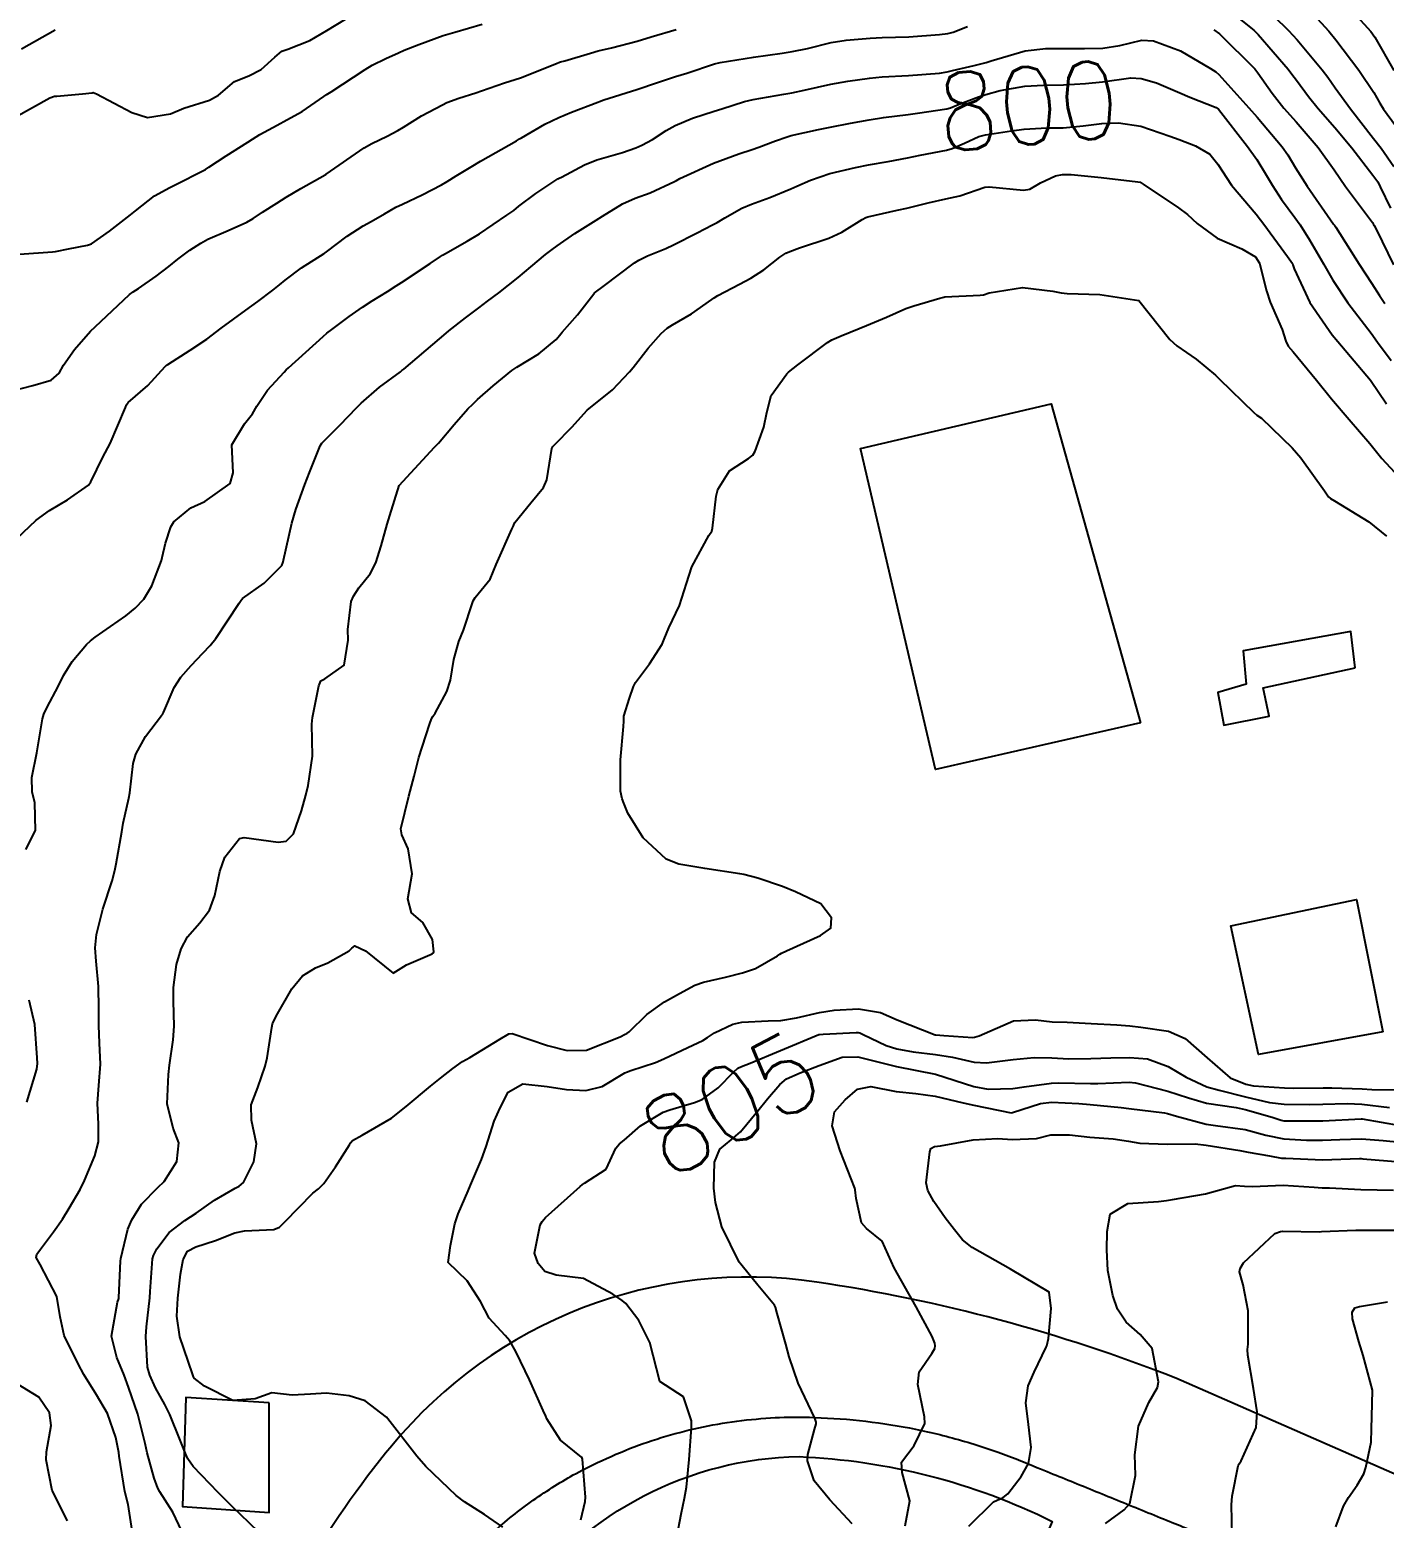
# Model space of a CAD drawing. Header units: metres. Extents: x 307586 to 320046, y 7427249 to 7434250.
# Drawn here: x 319227.2 to 319297, y 7429415.7 to 7429492.4 of the extents above; entities that cross this region are included whole.
import ezdxf
from ezdxf.enums import TextEntityAlignment as Align

# ---------------------------------------------------------------- set-up
doc = ezdxf.new("R2010")
doc.units = ezdxf.units.M
doc.header["$MEASUREMENT"] = 0
for name, color, linetype in [('Cotas', 45, 'Continuous'), ('Curvas de Nivel 1m', 11, 'Continuous'), ('Curvas de Nivel 5m', 15, 'Continuous'), ('Edificações', 30, 'Continuous'), ('Vias Primárias', 230, 'Continuous')]:
    doc.layers.add(name, color=color, linetype=linetype)
doc.styles.add('Style-STANDARD', font='STANDARD.shx')

msp = doc.modelspace()

# ---------------------------------------------------------------- linework, layer by layer
at = {"layer": 'Curvas de Nivel 1m', "flags": 128}
for points, elevation in [([(319294.552, 7429494.304), (319296.322, 7429492.352), (319296.529, 7429492.059), (319297.509, 7429490.335)], 794), ([(319288.547, 7429493.818), (319290.299, 7429492.422), (319290.53, 7429492.196), (319292.06, 7429490.404), (319292.254, 7429490.156), (319292.497, 7429489.834), (319293.113, 7429489.008), (319293.61, 7429488.379), (319294.468, 7429487.398), (319295.343, 7429486.361), (319296.439, 7429484.946), (319296.683, 7429484.594), (319296.813, 7429484.344), (319297.336, 7429483.251)], 797), ([(319290.548, 7429493.89), (319292.078, 7429492.405), (319292.526, 7429491.915), (319293.818, 7429490.38), (319294.117, 7429489.991), (319294.494, 7429489.452), (319295.286, 7429488.362), (319296.46, 7429486.844), (319296.861, 7429486.344), (319297.507, 7429485.397)], 796), ([(319226.2, 7429465.895), (319227.54, 7429467.17), (319228.218, 7429467.663), (319229.152, 7429468.222), (319230.231, 7429468.976), (319230.344, 7429469.138), (319230.976, 7429470.405), (319231.342, 7429471.124), (319232.136, 7429472.967), (319232.196, 7429473.111), (319232.226, 7429473.168), (319232.285, 7429473.231), (319233.284, 7429474.114), (319234.191, 7429475.091), (319234.256, 7429475.148), (319234.314, 7429475.185), (319235.477, 7429475.923), (319236.327, 7429476.495), (319237.078, 7429477.059), (319238.342, 7429477.996), (319238.952, 7429478.429), (319239.741, 7429479.026), (319240.08, 7429479.3), (319240.361, 7429479.53), (319241.205, 7429480.173), (319242.382, 7429480.913), (319242.427, 7429480.945), (319242.492, 7429480.989), (319243.565, 7429481.805), (319244.397, 7429482.329), (319244.8, 7429482.565), (319245.49, 7429482.959), (319246.073, 7429483.289), (319246.411, 7429483.457), (319247.424, 7429483.929), (319248.426, 7429484.454), (319248.719, 7429484.626), (319249.183, 7429484.912), (319249.962, 7429485.381), (319250.441, 7429485.661), (319252.288, 7429486.718), (319252.452, 7429486.815), (319252.553, 7429486.878), (319253.755, 7429487.569), (319254.469, 7429487.925), (319255.123, 7429488.194), (319256.481, 7429488.71), (319256.57, 7429488.74), (319256.801, 7429488.825), (319258.489, 7429489.366), (319259.553, 7429489.729), (319260.495, 7429490.032), (319261.065, 7429490.207), (319262.502, 7429490.686), (319262.789, 7429490.756), (319264.506, 7429491.032), (319265.985, 7429491.238), (319266.509, 7429491.313), (319267.288, 7429491.476), (319268.514, 7429491.775), (319269.285, 7429491.902), (319270.516, 7429492.011), (319271.136, 7429492.035), (319272.517, 7429492.082), (319274.093, 7429492.191), (319274.519, 7429492.245), (319274.808, 7429492.319), (319275.543, 7429492.6)], 798), ([(319226.293, 7429473.831), (319227.366, 7429474.105), (319228.301, 7429474.373), (319228.712, 7429474.75), (319228.951, 7429475.154), (319229.502, 7429475.968), (319230.33, 7429476.898), (319230.576, 7429477.136), (319232.35, 7429478.788), (319232.53, 7429478.929), (319232.808, 7429479.105), (319233.715, 7429479.744), (319234.37, 7429480.247), (319234.84, 7429480.621), (319235.454, 7429481.079), (319236.015, 7429481.445), (319236.389, 7429481.642), (319237.434, 7429482.095), (319238.398, 7429482.519), (319238.726, 7429482.71), (319239.206, 7429483.032), (319239.935, 7429483.5), (319240.415, 7429483.806), (319241.169, 7429484.262), (319242.432, 7429484.966), (319242.456, 7429484.976), (319242.487, 7429484.999), (319244.447, 7429486.347), (319244.838, 7429486.577), (319245.622, 7429486.958), (319246.17, 7429487.24), (319246.46, 7429487.426), (319247.401, 7429488.004), (319248.478, 7429488.577), (319248.71, 7429488.687), (319249.318, 7429488.912), (319250.199, 7429489.19), (319250.487, 7429489.29), (319251.682, 7429489.697), (319252.494, 7429489.97), (319254.35, 7429490.701), (319254.502, 7429490.764), (319254.564, 7429490.787), (319254.792, 7429490.847), (319256.102, 7429491.239), (319256.508, 7429491.351), (319257.191, 7429491.501), (319258.513, 7429491.856), (319259.227, 7429492.082), (319260.52, 7429492.448)], 797), ([(319226.682, 7429480.882), (319228.38, 7429480.998), (319228.524, 7429481.016), (319229.209, 7429481.152), (319230.187, 7429481.339), (319230.386, 7429481.414), (319231.316, 7429482.055), (319232.401, 7429482.91), (319232.653, 7429483.116), (319233.642, 7429483.874), (319234.421, 7429484.319), (319234.941, 7429484.569), (319235.95, 7429485.075), (319236.26, 7429485.246), (319236.436, 7429485.352), (319237.333, 7429485.948), (319238.449, 7429486.652), (319238.685, 7429486.803), (319239.06, 7429487.034), (319239.956, 7429487.527), (319240.461, 7429487.795), (319241.246, 7429488.232), (319242.368, 7429489.001), (319242.437, 7429489.047), (319242.484, 7429489.083), (319242.733, 7429489.244), (319244.497, 7429490.398), (319244.852, 7429490.614), (319245.553, 7429490.959), (319246.204, 7429491.255), (319246.507, 7429491.389), (319247.26, 7429491.688), (319248.515, 7429492.138), (319249.109, 7429492.322), (319250.521, 7429492.722)], 796), ([(319226.774, 7429491.455), (319228.516, 7429492.443)], 794), ([(319288.243, 7429492.444), (319288.53, 7429492.236), (319290.345, 7429490.422), (319290.501, 7429490.228), (319291.25, 7429489.172), (319291.847, 7429488.4), (319292.472, 7429487.695), (319293.62, 7429486.378), (319294.441, 7429485.222), (319295.023, 7429484.364), (319296.415, 7429482.51), (319296.474, 7429482.41), (319296.508, 7429482.349), (319296.62, 7429482.136), (319297.489, 7429480.333)], 798), ([(319226.996, 7429450.188), (319227.494, 7429451.168), (319227.466, 7429452.597), (319227.333, 7429453.171), (319227.314, 7429453.911), (319227.564, 7429455.168), (319227.862, 7429456.934), (319227.925, 7429457.163), (319228.097, 7429457.529), (319228.67, 7429458.592), (319228.944, 7429459.152), (319229.387, 7429459.884), (319230.137, 7429460.758), (319230.332, 7429460.945), (319230.57, 7429461.134), (319232.154, 7429462.233), (319232.636, 7429462.628), (319233.079, 7429463.101), (319233.496, 7429463.774), (319233.997, 7429465.092), (319234.036, 7429465.25), (319234.202, 7429465.985), (319234.474, 7429466.823), (319234.626, 7429467.086), (319235.499, 7429467.799), (319236.223, 7429468.12), (319237.533, 7429469.051), (319237.681, 7429469.609), (319237.623, 7429471.05), (319238.274, 7429472.132), (319238.677, 7429472.638), (319238.915, 7429473.034), (319239.459, 7429473.864), (319240.31, 7429474.797), (319240.424, 7429474.906), (319240.535, 7429475.017), (319242.329, 7429476.633), (319242.523, 7429476.796), (319242.769, 7429476.986), (319243.66, 7429477.656), (319244.35, 7429478.141), (319244.856, 7429478.465), (319245.648, 7429478.957), (319246.084, 7429479.234), (319246.368, 7429479.418), (319247.846, 7429480.396), (319248.381, 7429480.757), (319248.477, 7429480.824), (319248.636, 7429480.917), (319249.751, 7429481.544), (319250.393, 7429481.928), (319251.802, 7429482.879), (319252.147, 7429483.133), (319252.41, 7429483.341), (319253.281, 7429484.001), (319254.431, 7429484.752), (319254.495, 7429484.786), (319254.604, 7429484.848), (319255.799, 7429485.476), (319256.442, 7429485.734), (319257.754, 7429486.119), (319258.448, 7429486.354), (319258.759, 7429486.488), (319259.299, 7429486.792), (319260.004, 7429487.24), (319260.464, 7429487.499), (319261.36, 7429487.881), (319262.475, 7429488.238), (319262.871, 7429488.36), (319264.047, 7429488.737), (319264.484, 7429488.843), (319266.079, 7429489.122), (319266.488, 7429489.196), (319267.12, 7429489.332), (319268.492, 7429489.628), (319269.376, 7429489.789), (319270.496, 7429489.95), (319271.141, 7429490.009), (319272.497, 7429490.086), (319274.092, 7429490.209), (319274.5, 7429490.274), (319274.771, 7429490.336), (319275.875, 7429490.596), (319276.372, 7429490.724), (319276.505, 7429490.761), (319276.756, 7429490.837), (319278.511, 7429491.346), (319279.581, 7429491.481), (319280.512, 7429491.477), (319281.575, 7429491.467), (319282.517, 7429491.485), (319283.392, 7429491.634), (319284.524, 7429491.904), (319285.131, 7429491.877), (319286.516, 7429491.358), (319288.069, 7429490.447), (319288.339, 7429490.28), (319288.5, 7429490.14), (319290.048, 7429488.424), (319290.476, 7429487.927), (319291.766, 7429486.4), (319292.052, 7429485.999), (319292.442, 7429485.321), (319293.04, 7429484.384), (319294.413, 7429482.424), (319294.451, 7429482.37), (319294.519, 7429482.262), (319295.724, 7429480.357), (319296.373, 7429479.364), (319296.773, 7429478.75), (319297.049, 7429478.34)], 799), ([(319235.042, 7429415.068), (319234.573, 7429416.046), (319233.916, 7429417.085), (319233.808, 7429417.281), (319233.62, 7429417.784), (319233.263, 7429419.094), (319233.155, 7429419.58), (319232.775, 7429421.099), (319232.297, 7429422.483), (319232.065, 7429423.106), (319231.696, 7429424.006), (319231.419, 7429425.114), (319231.73, 7429426.861), (319231.787, 7429427.055), (319231.796, 7429427.109), (319231.876, 7429428.984), (319231.891, 7429429.109), (319232.262, 7429430.619), (319232.457, 7429431.103), (319232.969, 7429431.92), (319233.8, 7429432.768), (319234.134, 7429433.085), (319234.785, 7429434.109), (319234.882, 7429435.074), (319234.59, 7429435.832), (319234.28, 7429437.086), (319234.349, 7429438.604), (319234.413, 7429439.085), (319234.593, 7429440.383), (319234.646, 7429441.083), (319234.616, 7429442.383), (319234.617, 7429443.083), (319234.763, 7429444.259), (319235.002, 7429445.08), (319235.338, 7429445.698), (319235.966, 7429446.411), (319236.462, 7429447.063), (319236.751, 7429447.829), (319237.008, 7429449.055), (319237.261, 7429449.795), (319238.019, 7429450.755), (319238.253, 7429450.804), (319240.016, 7429450.568), (319240.415, 7429450.616), (319240.798, 7429451.008), (319241.216, 7429452.183), (319241.429, 7429452.999), (319241.549, 7429453.499), (319241.77, 7429454.995), (319241.746, 7429456.651), (319241.779, 7429456.995), (319242.109, 7429458.633), (319242.216, 7429458.885), (319242.409, 7429458.987), (319243.41, 7429459.69), (319243.616, 7429460.975), (319243.598, 7429461.526), (319243.773, 7429462.974), (319243.885, 7429463.255), (319244.173, 7429463.671), (319244.743, 7429464.406), (319245.042, 7429464.962), (319245.321, 7429465.84), (319245.62, 7429466.956), (319245.761, 7429467.411), (319246.243, 7429468.95), (319248.067, 7429470.923), (319248.265, 7429471.142), (319249.087, 7429472.099), (319249.788, 7429472.905), (319250.037, 7429473.152), (319250.29, 7429473.382), (319251.096, 7429474.093), (319252.057, 7429474.874), (319252.315, 7429475.045), (319253.448, 7429475.732), (319254.329, 7429476.478), (319254.501, 7429476.679), (319254.641, 7429476.847), (319255.437, 7429477.749), (319256.279, 7429478.831), (319256.318, 7429478.875), (319256.364, 7429478.913), (319256.758, 7429479.216), (319258.379, 7429480.428), (319258.605, 7429480.573), (319259.053, 7429480.793), (319259.996, 7429481.175), (319260.389, 7429481.348), (319261.601, 7429481.968), (319262.399, 7429482.389), (319262.635, 7429482.513), (319263.028, 7429482.744), (319263.903, 7429483.242), (319264.414, 7429483.45), (319265.344, 7429483.795), (319266.426, 7429484.246), (319266.748, 7429484.385), (319267.447, 7429484.695), (319268.436, 7429485.038), (319269.758, 7429485.349), (319270.441, 7429485.48), (319271.456, 7429485.658), (319272.445, 7429485.846), (319273.093, 7429485.977), (319274.449, 7429486.226), (319274.745, 7429486.312), (319275.379, 7429486.601), (319276.119, 7429486.933), (319276.46, 7429487.032), (319277.801, 7429487.232), (319278.464, 7429487.325), (319279.624, 7429487.39), (319280.466, 7429487.391), (319281.506, 7429487.486), (319282.469, 7429487.608), (319283.33, 7429487.641), (319284.468, 7429487.474), (319285.976, 7429486.959), (319286.458, 7429486.779), (319287.298, 7429486.457), (319288.036, 7429486.034), (319288.444, 7429485.519), (319289.149, 7429484.433), (319290.418, 7429482.934), (319290.644, 7429482.645), (319290.808, 7429482.414), (319292.027, 7429480.757), (319292.283, 7429480.391), (319292.317, 7429480.326), (319292.38, 7429480.121), (319293.193, 7429478.382), (319294.338, 7429476.722), (319294.633, 7429476.367), (319296.313, 7429474.373), (319297.13, 7429473.166)], 801), ([(319238.99, 7429415.026), (319237.606, 7429416.359), (319236.916, 7429417.047), (319235.626, 7429418.39), (319235.353, 7429418.787), (319235.225, 7429419.066), (319234.957, 7429419.756), (319234.416, 7429421.079), (319234.172, 7429421.586), (319233.677, 7429422.449), (319233.385, 7429423.093), (319233.273, 7429423.51), (319233.184, 7429425.095), (319233.223, 7429425.59), (319233.392, 7429427.093), (319233.412, 7429427.417), (319233.535, 7429429.092), (319233.582, 7429429.265), (319233.761, 7429429.605), (319234.395, 7429430.46), (319235.189, 7429431.069), (319235.787, 7429431.45), (319236.727, 7429432.117), (319237.8, 7429432.745), (319237.996, 7429432.843), (319238.221, 7429433.036), (319238.759, 7429434.09), (319238.883, 7429435.029), (319238.634, 7429436.243), (319238.61, 7429437.032), (319238.957, 7429437.934), (319239.335, 7429439.025), (319239.442, 7429439.462), (319239.683, 7429441.022), (319239.723, 7429441.203), (319239.909, 7429441.602), (319240.71, 7429443.008), (319241.26, 7429443.673), (319241.939, 7429444.089), (319242.576, 7429444.351), (319243.665, 7429444.973), (319243.811, 7429445.114), (319243.955, 7429445.221), (319244.517, 7429444.964), (319245.936, 7429443.818), (319246.625, 7429444.257), (319247.951, 7429444.823), (319248.011, 7429444.861), (319248.032, 7429444.919), (319247.959, 7429445.547), (319247.469, 7429446.428), (319246.876, 7429446.936), (319246.693, 7429447.652), (319246.913, 7429448.936), (319246.717, 7429450.235), (319246.377, 7429450.945), (319246.336, 7429451.256), (319246.74, 7429452.94), (319247.02, 7429453.974), (319247.259, 7429454.932), (319247.801, 7429456.635), (319247.907, 7429456.923), (319247.973, 7429457.043), (319248.098, 7429457.226), (319248.698, 7429458.33), (319248.893, 7429458.912), (319249.061, 7429459.983), (319249.322, 7429460.908), (319249.553, 7429461.502), (319250.024, 7429462.901), (319250.063, 7429463.002), (319250.167, 7429463.179), (319250.938, 7429464.132), (319251.24, 7429464.884), (319252.046, 7429466.708), (319252.134, 7429466.871), (319252.157, 7429466.927), (319252.215, 7429467.037), (319253.032, 7429468.061), (319253.68, 7429468.856), (319253.852, 7429469.249), (319254.112, 7429470.852), (319254.161, 7429470.954), (319254.265, 7429471.063), (319255.153, 7429471.962), (319255.94, 7429472.833), (319256.123, 7429472.994), (319256.287, 7429473.115), (319257.237, 7429473.878), (319258.126, 7429474.803), (319258.315, 7429475.036), (319259.087, 7429476.03), (319259.753, 7429476.786), (319260.064, 7429477.056), (319260.34, 7429477.234), (319261.319, 7429477.795), (319262.36, 7429478.543), (319262.478, 7429478.632), (319262.667, 7429478.747), (319263.78, 7429479.325), (319264.372, 7429479.633), (319265.04, 7429480.06), (319265.874, 7429480.715), (319266.176, 7429480.921), (319266.386, 7429481.02), (319266.884, 7429481.199), (319268.393, 7429481.699), (319269.061, 7429482.009), (319270.105, 7429482.663), (319270.299, 7429482.766), (319270.405, 7429482.799), (319271.908, 7429483.14), (319272.412, 7429483.249), (319273.517, 7429483.519), (319274.42, 7429483.721), (319275.143, 7429483.882), (319276.429, 7429484.32), (319276.664, 7429484.352), (319278.427, 7429484.168), (319278.754, 7429484.23), (319279.301, 7429484.551), (319280.071, 7429484.909), (319280.437, 7429484.98), (319280.888, 7429484.984), (319282.436, 7429484.818), (319284.321, 7429484.604), (319284.434, 7429484.578), (319284.599, 7429484.488), (319286.421, 7429483.265), (319286.872, 7429482.917), (319287.379, 7429482.456), (319288.402, 7429481.693), (319289.672, 7429481.149), (319290.388, 7429480.729), (319290.597, 7429480.417), (319290.946, 7429478.989), (319291.136, 7429478.408), (319291.752, 7429476.988), (319291.95, 7429476.396), (319292.075, 7429476.139), (319292.327, 7429475.846), (319293.527, 7429474.378), (319294.303, 7429473.418), (319295.204, 7429472.361), (319296.274, 7429471.114), (319296.901, 7429470.34), (319297.557, 7429469.632)], 802), ([(319251.597, 7429415.27), (319250.641, 7429415.922), (319249.61, 7429416.579), (319249.186, 7429416.904), (319247.628, 7429418.387), (319247.151, 7429418.925), (319245.662, 7429420.855), (319245.584, 7429420.941), (319244.488, 7429421.775), (319243.674, 7429422.032), (319242.492, 7429422.165), (319241.674, 7429422.116), (319240.738, 7429422.068), (319239.675, 7429422.187), (319238.819, 7429421.881), (319237.67, 7429421.789), (319236.205, 7429422.528), (319235.682, 7429422.946), (319235.637, 7429423.016), (319235.619, 7429423.061), (319235.584, 7429423.162), (319234.943, 7429425.072), (319234.789, 7429426.139), (319234.839, 7429427.073), (319234.978, 7429428.304), (319235.106, 7429429.07), (319235.338, 7429429.487), (319235.763, 7429429.721), (319236.783, 7429430.035), (319237.774, 7429430.434), (319238.27, 7429430.54), (319239.777, 7429430.603), (319240.071, 7429430.723), (319240.353, 7429431.011), (319241.798, 7429432.474), (319242.081, 7429432.706), (319242.358, 7429432.984), (319242.961, 7429433.833), (319243.686, 7429434.971), (319243.738, 7429435.067), (319243.835, 7429435.189), (319244.335, 7429435.462), (319245.847, 7429436.352), (319246.601, 7429436.939), (319247.864, 7429437.995), (319248.375, 7429438.408), (319249.015, 7429438.909), (319249.516, 7429439.266), (319249.882, 7429439.481), (319251.434, 7429440.414), (319251.901, 7429440.692), (319252.064, 7429440.706), (319253.895, 7429440.094), (319254.899, 7429439.834), (319255.893, 7429439.859), (319257.637, 7429440.541), (319257.902, 7429440.674), (319257.987, 7429440.715), (319258.098, 7429440.798), (319259.006, 7429441.695), (319259.919, 7429442.348), (319260.693, 7429442.768), (319261.484, 7429443.202), (319261.932, 7429443.36), (319263.062, 7429443.613), (319263.939, 7429443.835), (319264.606, 7429444.06), (319265.753, 7429444.712), (319265.869, 7429444.795), (319265.954, 7429444.843), (319266.213, 7429444.963), (319267.964, 7429445.752), (319268.501, 7429446.142), (319268.532, 7429446.674), (319267.984, 7429447.398), (319266.678, 7429448.014), (319265.997, 7429448.283), (319264.732, 7429448.723), (319264.005, 7429448.903), (319263.804, 7429448.933), (319262.008, 7429449.209), (319260.668, 7429449.428), (319260.012, 7429449.697), (319258.829, 7429450.792), (319258.036, 7429452.069), (319257.819, 7429452.581), (319257.738, 7429452.805), (319257.651, 7429453.203), (319257.66, 7429454.806), (319257.816, 7429456.53), (319257.82, 7429456.804), (319257.831, 7429457.07), (319258.111, 7429457.988), (319258.317, 7429458.6), (319258.423, 7429458.797), (319259.155, 7429459.767), (319259.795, 7429460.783), (319259.904, 7429461.024), (319260.151, 7429461.611), (319260.696, 7429462.772), (319261.053, 7429463.894), (319261.329, 7429464.763), (319262.209, 7429466.382), (319262.354, 7429466.606), (319262.403, 7429466.748), (319262.586, 7429468.398), (319262.67, 7429468.746), (319263.28, 7429469.712), (319264.259, 7429470.346), (319264.479, 7429470.509), (319264.587, 7429470.727), (319265.037, 7429471.961), (319265.194, 7429472.721), (319265.425, 7429473.589), (319266.228, 7429474.711), (319266.271, 7429474.752), (319266.314, 7429474.794), (319266.79, 7429475.175), (319268.329, 7429476.315), (319268.554, 7429476.455), (319269.02, 7429476.673), (319269.952, 7429477.05), (319270.341, 7429477.197), (319271.368, 7429477.624), (319272.354, 7429478.068), (319272.765, 7429478.218), (319274.108, 7429478.613), (319274.313, 7429478.661), (319274.363, 7429478.668), (319276.2, 7429478.756), (319276.365, 7429478.786), (319276.663, 7429478.882), (319278.369, 7429479.158), (319279.944, 7429478.968), (319280.366, 7429478.875), (319280.684, 7429478.853), (319282.366, 7429478.794), (319284.363, 7429478.49), (319285.962, 7429476.474), (319286.33, 7429476.154), (319287.326, 7429475.458), (319288.315, 7429474.647), (319288.528, 7429474.438), (319290.296, 7429472.709), (319290.458, 7429472.581), (319290.69, 7429472.414), (319292.271, 7429470.897), (319292.715, 7429470.385), (319293.936, 7429468.683), (319294.154, 7429468.371), (319294.242, 7429468.279), (319294.451, 7429468.157), (319296.224, 7429467.076), (319297.138, 7429466.336)], 803), ([(319227.056, 7429437.172), (319227.574, 7429438.869), (319227.598, 7429439.164), (319227.593, 7429439.449), (319227.461, 7429441.167), (319227.179, 7429442.434)], 799), ([(319255.601, 7429415.652), (319255.832, 7429416.597), (319255.851, 7429416.818), (319255.693, 7429418.769), (319255.685, 7429418.82), (319255.643, 7429418.869), (319254.566, 7429419.75), (319253.857, 7429420.847), (319253.799, 7429420.982), (319253.667, 7429421.286), (319252.957, 7429422.857), (319252.283, 7429424.286), (319251.954, 7429424.868), (319251.716, 7429425.146), (319250.882, 7429426.04), (319250.436, 7429426.889), (319249.749, 7429427.954), (319248.767, 7429428.91), (319248.889, 7429429.792), (319249.109, 7429430.907), (319249.279, 7429431.414), (319249.8, 7429432.605), (319249.916, 7429432.898), (319250.491, 7429434.222), (319250.726, 7429434.887), (319251.15, 7429436.185), (319251.443, 7429436.876), (319251.865, 7429437.681), (319252.616, 7429438.118), (319253.87, 7429437.984), (319254.878, 7429437.825), (319255.867, 7429437.778), (319256.709, 7429437.979), (319257.881, 7429438.678), (319257.961, 7429438.72), (319258.192, 7429438.797), (319259.458, 7429439.214), (319259.889, 7429439.404), (319261.124, 7429439.99), (319261.899, 7429440.353), (319262.144, 7429440.504), (319262.506, 7429440.744), (319263.444, 7429441.198), (319263.909, 7429441.296), (319265.267, 7429441.359), (319265.91, 7429441.388), (319266.726, 7429441.512), (319267.914, 7429441.8), (319268.671, 7429441.917), (319269.916, 7429441.974), (319271.059, 7429441.787), (319271.911, 7429441.408), (319273.865, 7429440.648), (319273.903, 7429440.645), (319274.315, 7429440.606), (319275.821, 7429440.51), (319275.902, 7429440.512), (319276.139, 7429440.586), (319277.911, 7429441.359), (319279.052, 7429441.408), (319279.911, 7429441.309), (319280.68, 7429441.298), (319281.91, 7429441.229), (319283.242, 7429441.164), (319283.909, 7429441.107), (319284.466, 7429441.042), (319285.907, 7429440.833), (319286.752, 7429440.452), (319287.893, 7429439.459), (319289.08, 7429438.428), (319289.878, 7429438.091), (319290.284, 7429438.007), (319291.876, 7429437.911), (319292.362, 7429437.899), (319293.876, 7429437.913), (319294.326, 7429437.913), (319295.876, 7429437.856), (319296.382, 7429437.828), (319297.875, 7429437.799)], 804), ([(319269.601, 7429415.446), (319268.435, 7429416.672), (319267.628, 7429417.662), (319267.296, 7429418.683), (319267.317, 7429419.012), (319267.659, 7429420.296), (319267.746, 7429420.595), (319267.746, 7429420.679), (319267.665, 7429420.886), (319266.818, 7429422.689), (319266.347, 7429424.05), (319266.18, 7429424.695), (319265.729, 7429426.285), (319265.636, 7429426.606), (319265.583, 7429426.702), (319264.727, 7429427.737), (319263.926, 7429428.728), (319263.85, 7429428.815), (319263.765, 7429428.922), (319262.875, 7429430.739), (319262.542, 7429431.996), (319262.464, 7429432.743), (319262.495, 7429434.071), (319262.781, 7429434.741), (319263.351, 7429435.222), (319263.842, 7429435.647), (319264.74, 7429436.717), (319265.234, 7429437.337), (319265.874, 7429438.088), (319266.206, 7429438.369), (319266.906, 7429438.69), (319267.887, 7429439.066), (319269.073, 7429439.486), (319269.891, 7429439.515), (319270.582, 7429439.342), (319271.887, 7429439.014), (319273.883, 7429438.61), (319275.874, 7429437.984), (319276.598, 7429437.846), (319277.873, 7429437.867), (319278.466, 7429437.962), (319279.877, 7429438.151), (319280.25, 7429438.162), (319281.877, 7429438.134), (319282.249, 7429438.134), (319283.878, 7429438.194), (319284.203, 7429438.16), (319285.872, 7429437.736), (319286.93, 7429437.386), (319287.863, 7429437.118), (319289.396, 7429436.888), (319289.859, 7429436.799), (319291.244, 7429436.399), (319291.706, 7429436.247), (319291.851, 7429436.213), (319292.036, 7429436.203), (319293.851, 7429436.215), (319295.831, 7429436.319), (319295.853, 7429436.32), (319295.876, 7429436.317), (319297.849, 7429435.961)], 806), ([(319272.318, 7429415.341), (319272.567, 7429416.62), (319272.177, 7429418.082), (319272.139, 7429418.625), (319272.79, 7429419.48), (319273.333, 7429420.613), (319273.331, 7429420.949), (319272.98, 7429422.617), (319273.043, 7429423.266), (319273.707, 7429424.222), (319273.848, 7429424.47), (319273.875, 7429424.608), (319273.855, 7429424.748), (319273.718, 7429425.09), (319272.89, 7429426.618), (319271.763, 7429428.63), (319271.146, 7429430.009), (319270.34, 7429430.652), (319270.076, 7429430.945), (319269.798, 7429432.214), (319269.743, 7429432.661), (319269.724, 7429432.74), (319268.97, 7429434.669), (319268.57, 7429435.948), (319268.685, 7429436.672), (319269.237, 7429437.291), (319269.871, 7429437.845), (319270.551, 7429437.972), (319271.869, 7429437.714), (319272.875, 7429437.612), (319273.866, 7429437.472), (319275.314, 7429437.136), (319275.859, 7429437.01), (319277.789, 7429436.626), (319277.854, 7429436.63), (319279.301, 7429437.106), (319279.862, 7429437.176), (319281.274, 7429437.107), (319281.861, 7429437.054), (319283.464, 7429436.889), (319283.858, 7429436.847), (319285.697, 7429436.621), (319285.855, 7429436.585), (319286.305, 7429436.455), (319287.849, 7429436.04), (319288.321, 7429435.962), (319289.846, 7429435.755), (319290.909, 7429435.469), (319291.842, 7429435.288), (319293.01, 7429435.21), (319293.841, 7429435.206), (319294.731, 7429435.246), (319295.842, 7429435.275), (319296.971, 7429435.199), (319297.841, 7429435.102)], 807), ([(319275.6, 7429415.311), (319276.884, 7429416.567), (319277.375, 7429416.803), (319277.619, 7429416.981), (319278.309, 7429417.877), (319278.682, 7429418.55), (319278.819, 7429419.381), (319278.687, 7429420.55), (319278.546, 7429421.68), (319278.674, 7429422.55), (319278.983, 7429423.257), (319279.601, 7429424.541), (319279.634, 7429424.62), (319279.717, 7429424.982), (319279.855, 7429426.538), (319279.745, 7429427.375), (319277.763, 7429428.56), (319275.774, 7429429.679), (319275.274, 7429430.084), (319274.867, 7429430.594), (319274.393, 7429431.205), (319273.797, 7429432.053), (319273.5, 7429432.613), (319273.41, 7429433.013), (319273.59, 7429434.612), (319273.657, 7429434.789), (319273.836, 7429434.889), (319274.145, 7429434.915), (319275.839, 7429435.222), (319277.105, 7429435.303), (319277.84, 7429435.238), (319279.089, 7429435.299), (319279.842, 7429435.482), (319280.803, 7429435.486), (319281.842, 7429435.371), (319283.05, 7429435.289), (319283.84, 7429435.161), (319284.422, 7429435.065), (319285.838, 7429435.003), (319287.269, 7429435.015), (319287.838, 7429434.954), (319289.584, 7429434.674), (319289.835, 7429434.633), (319290.013, 7429434.596), (319291.108, 7429434.401), (319291.728, 7429434.287), (319291.832, 7429434.279), (319291.945, 7429434.276), (319293.831, 7429434.202), (319295.751, 7429434.26), (319295.832, 7429434.262), (319295.915, 7429434.257), (319297.831, 7429434.095)], 808), ([(319282.653, 7429415.449), (319283.61, 7429416.157), (319283.914, 7429416.485), (319284.191, 7429417.925), (319284.178, 7429418.482), (319284.16, 7429418.994), (319284.349, 7429420.48), (319284.891, 7429421.688), (319285.325, 7429422.465), (319285.393, 7429422.759), (319285.064, 7429424.47), (319284.446, 7429425.205), (319283.726, 7429425.837), (319283.265, 7429426.495), (319283.033, 7429427.207), (319282.778, 7429428.5), (319282.716, 7429429.558), (319282.738, 7429430.5), (319282.9, 7429431.391), (319283.797, 7429431.945), (319285.376, 7429432.043), (319285.799, 7429432.101), (319286.105, 7429432.152), (319287.803, 7429432.44), (319289.358, 7429432.884), (319289.817, 7429432.843), (319290.224, 7429432.821), (319291.818, 7429432.887), (319293.401, 7429432.79), (319293.817, 7429432.758), (319294.202, 7429432.75), (319295.816, 7429432.667), (319297.497, 7429432.643)], 809), ([(319294.526, 7429415.28), (319294.922, 7429416.35), (319295.174, 7429416.793), (319295.629, 7429417.437), (319295.961, 7429418.013), (319296.064, 7429418.336), (319296.345, 7429419.644), (319296.368, 7429420.333), (319296.395, 7429421.62), (319296.412, 7429422.333), (319295.927, 7429424.122), (319295.858, 7429424.339), (319295.718, 7429424.839), (319295.387, 7429426.003), (319295.366, 7429426.345), (319295.511, 7429426.569), (319295.738, 7429426.648), (319297.191, 7429426.876)], 811), ([(319229.151, 7429415.591), (319228.352, 7429417.153), (319228.051, 7429418.733), (319228.074, 7429419.156), (319228.3, 7429420.507), (319228.225, 7429421.154), (319227.671, 7429421.974), (319225.683, 7429423.18)], 799)]:
    msp.add_lwpolyline(points, dxfattribs=dict(at, elevation=elevation))
at = {"layer": 'Curvas de Nivel 5m', "flags": 128}
for points, elevation in [([(319226.46, 7429487.927), (319228.247, 7429488.94), (319228.471, 7429489.014), (319228.606, 7429489.024), (319229.917, 7429489.146), (319230.418, 7429489.196), (319230.474, 7429489.198), (319230.638, 7429489.138), (319232.463, 7429488.172), (319233.274, 7429487.921), (319234.463, 7429488.111), (319235.148, 7429488.401), (319236.47, 7429488.805), (319236.932, 7429489.063), (319237.762, 7429489.773), (319238.488, 7429490.072), (319239.138, 7429490.389), (319239.837, 7429491.027), (319240.198, 7429491.331), (319240.507, 7429491.441), (319241.636, 7429491.885), (319242.517, 7429492.403), (319243.471, 7429492.986)], 795), ([(319293.373, 7429493.219), (319294.156, 7429492.376), (319294.526, 7429491.929), (319295.718, 7429490.358), (319296.491, 7429489.205), (319296.793, 7429488.652), (319296.98, 7429488.343), (319298.453, 7429486.342)], 795), ([(319232.484, 7429415.101), (319232.273, 7429416.436), (319232.097, 7429417.105), (319231.818, 7429418.921), (319231.788, 7429419.108), (319231.645, 7429419.884), (319231.213, 7429421.117), (319230.638, 7429422.091), (319229.994, 7429423.135), (319229.691, 7429423.682), (319228.983, 7429425.147), (319228.766, 7429426.106), (319228.601, 7429427.151), (319227.749, 7429428.805), (319227.543, 7429429.162), (319227.575, 7429429.343), (319227.759, 7429429.586), (319228.434, 7429430.492), (319228.887, 7429431.149), (319229.234, 7429431.7), (319229.798, 7429432.673), (319230.022, 7429433.137), (319230.553, 7429434.398), (319230.753, 7429435.126), (319230.745, 7429436.03), (319230.7, 7429437.127), (319230.768, 7429438.032), (319230.847, 7429439.125), (319230.806, 7429440.209), (319230.759, 7429441.127), (319230.771, 7429441.987), (319230.75, 7429443.128), (319230.631, 7429444.442), (319230.581, 7429445.131), (319230.637, 7429445.808), (319230.972, 7429447.125), (319231.452, 7429448.582), (319231.592, 7429449.116), (319231.657, 7429449.456), (319231.945, 7429451.111), (319232.027, 7429451.546), (319232.313, 7429452.834), (319232.356, 7429453.107), (319232.541, 7429454.63), (319232.671, 7429455.104), (319233.162, 7429456.019), (319233.998, 7429457.091), (319234.039, 7429457.145), (319234.095, 7429457.254), (319234.642, 7429458.55), (319234.997, 7429459.081), (319235.531, 7429459.667), (319236.132, 7429460.316), (319236.501, 7429460.701), (319236.798, 7429461.06), (319238.003, 7429462.884), (319238.108, 7429463.041), (319238.129, 7429463.075), (319238.164, 7429463.12), (319239.294, 7429463.911), (319240.19, 7429464.828), (319240.247, 7429464.964), (319240.263, 7429465.019), (319240.286, 7429465.111), (319240.717, 7429467.012), (319240.927, 7429467.716), (319241.378, 7429469.003), (319241.615, 7429469.627), (319242.168, 7429470.991), (319242.264, 7429471.134), (319243.19, 7429472.065), (319244.069, 7429472.972), (319244.173, 7429473.083), (319244.286, 7429473.188), (319245.234, 7429474.026), (319246.311, 7429474.814), (319246.388, 7429474.873), (319246.478, 7429474.948), (319248.329, 7429476.511), (319248.551, 7429476.697), (319248.811, 7429476.915), (319249.66, 7429477.59), (319250.351, 7429478.112), (319250.804, 7429478.445), (319251.381, 7429478.885), (319252.371, 7429479.665), (319253.024, 7429480.215), (319253.784, 7429480.856), (319254.123, 7429481.115), (319254.387, 7429481.307), (319255.298, 7429481.937), (319256.401, 7429482.621), (319256.724, 7429482.825), (319257.751, 7429483.472), (319258.417, 7429483.757), (319259.18, 7429484.034), (319260.43, 7429484.616), (319260.534, 7429484.676), (319260.719, 7429484.776), (319262.441, 7429485.557), (319263.751, 7429486.042), (319264.448, 7429486.267), (319264.787, 7429486.389), (319265.637, 7429486.718), (319266.241, 7429486.928), (319266.457, 7429486.984), (319267.859, 7429487.292), (319268.464, 7429487.42), (319269.512, 7429487.625), (319270.47, 7429487.803), (319271.202, 7429487.919), (319272.475, 7429488.081), (319272.964, 7429488.144), (319274.479, 7429488.363), (319274.67, 7429488.419), (319275.103, 7429488.604), (319276.104, 7429488.977), (319276.488, 7429489.1), (319277.216, 7429489.305), (319278.493, 7429489.541), (319279.456, 7429489.588), (319280.494, 7429489.603), (319281.629, 7429489.663), (319282.495, 7429489.763), (319283.962, 7429489.96), (319284.497, 7429489.934), (319285.277, 7429489.7), (319286.49, 7429489.194), (319286.993, 7429488.967), (319288.35, 7429488.442), (319288.482, 7429488.351), (319289.979, 7429486.425), (319290.446, 7429485.747), (319290.95, 7429484.925), (319291.256, 7429484.408), (319291.717, 7429483.692), (319292.417, 7429482.771), (319292.687, 7429482.387), (319293.174, 7429481.61), (319293.895, 7429480.375), (319294.374, 7429479.527), (319295.139, 7429478.362), (319296.34, 7429476.795), (319296.678, 7429476.345), (319297.382, 7429475.393)], 800), ([(319260.558, 7429414.766), (319260.782, 7429415.939), (319260.947, 7429416.76), (319261.056, 7429417.324), (319261.185, 7429418.757), (319261.309, 7429420.405), (319261.313, 7429420.755), (319260.893, 7429421.98), (319259.683, 7429422.78), (319259.174, 7429424.785), (319258.599, 7429425.916), (319257.934, 7429426.798), (319257.735, 7429426.957), (319257.263, 7429427.282), (319255.752, 7429428.082), (319254.339, 7429428.257), (319253.757, 7429428.436), (319253.403, 7429428.854), (319253.229, 7429429.394), (319253.506, 7429430.853), (319253.609, 7429431.027), (319253.787, 7429431.23), (319255.573, 7429432.823), (319255.697, 7429432.93), (319255.806, 7429432.993), (319256.908, 7429433.718), (319257.414, 7429434.804), (319257.608, 7429435.029), (319257.837, 7429435.218), (319258.687, 7429435.949), (319259.852, 7429436.649), (319260.189, 7429436.775), (319261.469, 7429437.146), (319261.861, 7429437.31), (319262.696, 7429437.916), (319263.495, 7429438.734), (319263.695, 7429438.922), (319263.886, 7429439.017), (319264.335, 7429439.173), (319265.894, 7429439.825), (319267.874, 7429440.652), (319267.903, 7429440.665), (319268.094, 7429440.678), (319269.801, 7429440.764), (319269.904, 7429440.768), (319269.995, 7429440.75), (319270.163, 7429440.656), (319271.346, 7429440.086), (319271.896, 7429439.92), (319272.746, 7429439.77), (319273.893, 7429439.632), (319274.772, 7429439.482), (319275.889, 7429439.235), (319276.522, 7429439.206), (319277.891, 7429439.369), (319278.969, 7429439.472), (319279.892, 7429439.456), (319280.771, 7429439.406), (319281.892, 7429439.42), (319282.935, 7429439.457), (319283.893, 7429439.47), (319284.812, 7429439.396), (319285.888, 7429439.007), (319286.81, 7429438.451), (319287.876, 7429437.969), (319288.511, 7429437.796), (319289.868, 7429437.452), (319291.107, 7429437.159), (319291.863, 7429437.075), (319293.187, 7429437.053), (319293.863, 7429437.065), (319295.108, 7429437.107), (319295.864, 7429437.07), (319297.298, 7429436.889)], 805), ([(319289.179, 7429414.842), (319289.139, 7429416.425), (319289.173, 7429416.872), (319289.493, 7429418.422), (319289.54, 7429418.525), (319289.646, 7429418.694), (319290.422, 7429420.409), (319290.477, 7429421.214), (319290.282, 7429422.411), (319289.991, 7429424.133), (319289.972, 7429424.416), (319289.998, 7429424.698), (319290.014, 7429426.416), (319289.753, 7429427.748), (319289.567, 7429428.422), (319289.588, 7429428.599), (319289.768, 7429428.897), (319291.386, 7429430.396), (319291.676, 7429430.5), (319291.785, 7429430.514), (319293.661, 7429430.495), (319293.785, 7429430.499), (319295.562, 7429430.568), (319295.786, 7429430.568), (319297.533, 7429430.576)], 810)]:
    msp.add_lwpolyline(points, dxfattribs=dict(at, elevation=elevation))
at = {"layer": 'Edificações'}
for points in [[(319284.455, 7429456.714), (319273.898, 7429454.307), (319270.029, 7429470.863), (319279.86, 7429473.156), (319284.455, 7429456.714)], [(319295.522, 7429459.549), (319295.292, 7429461.421), (319289.746, 7429460.428), (319289.899, 7429458.709), (319288.445, 7429458.288), (319288.751, 7429456.607), (319291.084, 7429457.066), (319290.778, 7429458.518), (319295.522, 7429459.549)], [(319296.955, 7429440.795), (319290.539, 7429439.626), (319289.105, 7429446.261), (319295.596, 7429447.618), (319296.955, 7429440.795)], [(319239.549, 7429421.672), (319235.243, 7429421.948), (319235.078, 7429416.324), (319239.549, 7429416.021), (319239.549, 7429421.672)]]:
    msp.add_lwpolyline(points, dxfattribs=at)
msp.add_lwpolyline([(319264.862, 7429379.244), (319242.714, 7429386.279), (319252.591, 7429411.48, -0.23633), (319266.861, 7429418.902, -0.1051), (319279.907, 7429415.564), (319268.5, 7429389.231), (319264.862, 7429379.244)], format="xyb", dxfattribs=at)
at = {"layer": 'Vias Primárias'}
msp.add_lwpolyline([(319316.624, 7429409.641), (319286.274, 7429422.946, 0.057004), (319267.766, 7429427.898, 0.263445), (319245.862, 7429419.462, 0.077767), (319237.755, 7429405.712, 0.084155)], format="xyb", dxfattribs=at)
msp.add_lwpolyline([(319316.624, 7429409.641), (319286.274, 7429422.946, 0.057004), (319267.766, 7429427.898, 0.263445), (319245.862, 7429419.462, 0.077767), (319237.755, 7429405.712, 0.084155)], format="xyb", dxfattribs=at)
msp.add_rational_spline([(319426.323, 7429109.899), (319424.377, 7429109.647), (319422.432, 7429109.394), (319416.523, 7429108.203), (319410.614, 7429107.011), (319404.755, 7429105.698), (319398.897, 7429104.386), (319392.541, 7429103.022), (319386.185, 7429101.659), (319380.519, 7429100.639), (319374.853, 7429099.619), (319369.129, 7429099.533), (319363.405, 7429099.446), (319354.074, 7429099.873), (319344.743, 7429100.3), (319338.643, 7429100.759), (319332.544, 7429101.218), (319328.065, 7429102.546), (319323.587, 7429103.875), (319320.368, 7429105.51), (319317.149, 7429107.144), (319313.761, 7429110.005), (319310.372, 7429112.865), (319306.814, 7429116.644), (319303.256, 7429120.422), (319299.867, 7429124.169), (319296.478, 7429127.916), (319293.481, 7429131.866), (319290.484, 7429135.815), (319288.306, 7429138.983), (319286.127, 7429142.151), (319283.487, 7429146.188), (319280.847, 7429150.225), (319278.549, 7429154.005), (319276.251, 7429157.784), (319273.901, 7429161.822), (319271.55, 7429165.86), (319270.205, 7429169.198), (319268.859, 7429172.536), (319267.361, 7429176.809), (319265.863, 7429181.081), (319263.803, 7429185.715), (319261.743, 7429190.348), (319260.499, 7429193.807), (319259.255, 7429197.267), (319257.635, 7429201.779), (319256.016, 7429206.291), (319254.959, 7429209.493), (319253.903, 7429212.696), (319252.608, 7429217.641), (319251.313, 7429222.586), (319249.63, 7429230.009), (319247.946, 7429237.432), (319247.119, 7429242.953), (319246.291, 7429248.475), (319244.863, 7429256.11), (319243.434, 7429263.745), (319242.505, 7429268.482), (319241.575, 7429273.219), (319240.645, 7429284.077), (319239.715, 7429294.935), (319239.547, 7429303.076), (319239.378, 7429311.217), (319239.322, 7429320.308), (319239.267, 7429329.399), (319239.436, 7429339.335), (319239.605, 7429349.27), (319239.492, 7429352.682), (319239.379, 7429356.094), (319239.729, 7429368.018), (319240.079, 7429379.942), (319240.108, 7429382.838), (319240.138, 7429385.733), (319240.9, 7429390.728), (319241.663, 7429395.723), (319243.219, 7429400.503), (319244.775, 7429405.283), (319247.565, 7429413.858), (319255.515, 7429418.113), (319260.996, 7429421.046), (319267.212, 7429420.935), (319273.126, 7429420.829), (319278.59, 7429418.564), (319286.218, 7429415.46), (319293.846, 7429412.356), (319300.523, 7429409.214), (319307.2, 7429406.073), (319314.517, 7429402.997), (319321.835, 7429399.921), (319327.449, 7429397.561), (319328.97, 7429391.664)], [1, 1, 1, 1, 1, 1, 1, 1, 1, 1, 1, 1, 1, 1, 1, 1, 1, 1, 1, 1, 1, 1, 1, 1, 1, 1, 1, 1, 1, 1, 1, 1, 1, 1, 1, 1, 1, 1, 1, 1, 1, 1, 1, 1, 1, 1, 1, 1, 1, 1, 1, 1, 1, 1, 1, 1, 1, 1, 1, 1, 1, 1, 1, 1, 1, 1, 1, 1, 1, 1, 1, 1, 1, 1, 1, 1, 1, 0.927778470966, 1, 0.967754199408, 1, 0.982472319861, 1, 1, 1, 1, 1, 1, 1, 0.895992721189, 1], degree=2, knots=[28.805863, 28.805863, 28.805863, 29.242191, 29.242191, 30.242191, 30.242191, 31.242191, 31.242191, 32.242191, 32.242191, 33.242191, 33.242191, 34.242191, 34.242191, 35.242191, 35.242191, 36.242191, 36.242191, 37.242191, 37.242191, 38.242191, 38.242191, 39.242191, 39.242191, 40.242191, 40.242191, 41.242191, 41.242191, 42.242191, 42.242191, 43.242191, 43.242191, 44.242191, 44.242191, 45.242191, 45.242191, 46.242191, 46.242191, 47.242191, 47.242191, 48.242191, 48.242191, 49.242191, 49.242191, 50.242191, 50.242191, 51.242191, 51.242191, 52.242191, 52.242191, 53.242191, 53.242191, 54.242191, 54.242191, 55.242191, 55.242191, 56.242191, 56.242191, 57.242191, 57.242191, 58.242191, 58.242191, 59.242191, 59.242191, 60.242191, 60.242191, 61.242191, 61.242191, 62.242191, 62.242191, 63.242191, 63.242191, 64.242191, 64.242191, 65.242191, 65.242191, 66.242191, 66.242191, 67.006955, 67.006955, 67.516234, 67.516234, 67.891245, 67.891245, 68.891245, 68.891245, 69.891245, 69.891245, 70.891245, 70.891245, 71.811514, 71.811514, 71.811514], dxfattribs=at)
msp.add_rational_spline([(319426.323, 7429109.899), (319424.377, 7429109.647), (319422.432, 7429109.394), (319416.523, 7429108.203), (319410.614, 7429107.011), (319404.755, 7429105.698), (319398.897, 7429104.386), (319392.541, 7429103.022), (319386.185, 7429101.659), (319380.519, 7429100.639), (319374.853, 7429099.619), (319369.129, 7429099.533), (319363.405, 7429099.446), (319354.074, 7429099.873), (319344.743, 7429100.3), (319338.643, 7429100.759), (319332.544, 7429101.218), (319328.065, 7429102.546), (319323.587, 7429103.875), (319320.368, 7429105.51), (319317.149, 7429107.144), (319313.761, 7429110.005), (319310.372, 7429112.865), (319306.814, 7429116.644), (319303.256, 7429120.422), (319299.867, 7429124.169), (319296.478, 7429127.916), (319293.481, 7429131.866), (319290.484, 7429135.815), (319288.306, 7429138.983), (319286.127, 7429142.151), (319283.487, 7429146.188), (319280.847, 7429150.225), (319278.549, 7429154.005), (319276.251, 7429157.784), (319273.901, 7429161.822), (319271.55, 7429165.86), (319270.205, 7429169.198), (319268.859, 7429172.536), (319267.361, 7429176.809), (319265.863, 7429181.081), (319263.803, 7429185.715), (319261.743, 7429190.348), (319260.499, 7429193.807), (319259.255, 7429197.267), (319257.635, 7429201.779), (319256.016, 7429206.291), (319254.959, 7429209.493), (319253.903, 7429212.696), (319252.608, 7429217.641), (319251.313, 7429222.586), (319249.63, 7429230.009), (319247.946, 7429237.432), (319247.119, 7429242.953), (319246.291, 7429248.475), (319244.863, 7429256.11), (319243.434, 7429263.745), (319242.505, 7429268.482), (319241.575, 7429273.219), (319240.645, 7429284.077), (319239.715, 7429294.935), (319239.547, 7429303.076), (319239.378, 7429311.217), (319239.322, 7429320.308), (319239.267, 7429329.399), (319239.436, 7429339.335), (319239.605, 7429349.27), (319239.492, 7429352.682), (319239.379, 7429356.094), (319239.729, 7429368.018), (319240.079, 7429379.942), (319240.108, 7429382.838), (319240.138, 7429385.733), (319240.9, 7429390.728), (319241.663, 7429395.723), (319243.219, 7429400.503), (319244.775, 7429405.283), (319247.565, 7429413.858), (319255.515, 7429418.113), (319260.996, 7429421.046), (319267.212, 7429420.935), (319273.126, 7429420.829), (319278.59, 7429418.564), (319286.218, 7429415.46), (319293.846, 7429412.356), (319300.523, 7429409.214), (319307.2, 7429406.073), (319314.517, 7429402.997), (319321.835, 7429399.921), (319327.449, 7429397.561), (319328.97, 7429391.664)], [1, 1, 1, 1, 1, 1, 1, 1, 1, 1, 1, 1, 1, 1, 1, 1, 1, 1, 1, 1, 1, 1, 1, 1, 1, 1, 1, 1, 1, 1, 1, 1, 1, 1, 1, 1, 1, 1, 1, 1, 1, 1, 1, 1, 1, 1, 1, 1, 1, 1, 1, 1, 1, 1, 1, 1, 1, 1, 1, 1, 1, 1, 1, 1, 1, 1, 1, 1, 1, 1, 1, 1, 1, 1, 1, 1, 1, 0.927778470966, 1, 0.967754199408, 1, 0.982472319861, 1, 1, 1, 1, 1, 1, 1, 0.895992721189, 1], degree=2, knots=[28.805863, 28.805863, 28.805863, 29.242191, 29.242191, 30.242191, 30.242191, 31.242191, 31.242191, 32.242191, 32.242191, 33.242191, 33.242191, 34.242191, 34.242191, 35.242191, 35.242191, 36.242191, 36.242191, 37.242191, 37.242191, 38.242191, 38.242191, 39.242191, 39.242191, 40.242191, 40.242191, 41.242191, 41.242191, 42.242191, 42.242191, 43.242191, 43.242191, 44.242191, 44.242191, 45.242191, 45.242191, 46.242191, 46.242191, 47.242191, 47.242191, 48.242191, 48.242191, 49.242191, 49.242191, 50.242191, 50.242191, 51.242191, 51.242191, 52.242191, 52.242191, 53.242191, 53.242191, 54.242191, 54.242191, 55.242191, 55.242191, 56.242191, 56.242191, 57.242191, 57.242191, 58.242191, 58.242191, 59.242191, 59.242191, 60.242191, 60.242191, 61.242191, 61.242191, 62.242191, 62.242191, 63.242191, 63.242191, 64.242191, 64.242191, 65.242191, 65.242191, 66.242191, 66.242191, 67.006955, 67.006955, 67.516234, 67.516234, 67.891245, 67.891245, 68.891245, 68.891245, 69.891245, 69.891245, 70.891245, 70.891245, 71.811514, 71.811514, 71.811514], dxfattribs=at)

# ---------------------------------------------------------------- texts
at = {"layer": 'Cotas', "style": 'Style-STANDARD'}
for s, rotation, p in [('800', 4.88265, (319278.666, 7429488.531, 800)), ('805', 28.05248, (319263.329, 7429437.097, 805))]:
    msp.add_text(s, height=4, rotation=rotation, dxfattribs=at).set_placement(p, align=Align.MIDDLE_CENTER)

doc.saveas('drawing.dxf')
